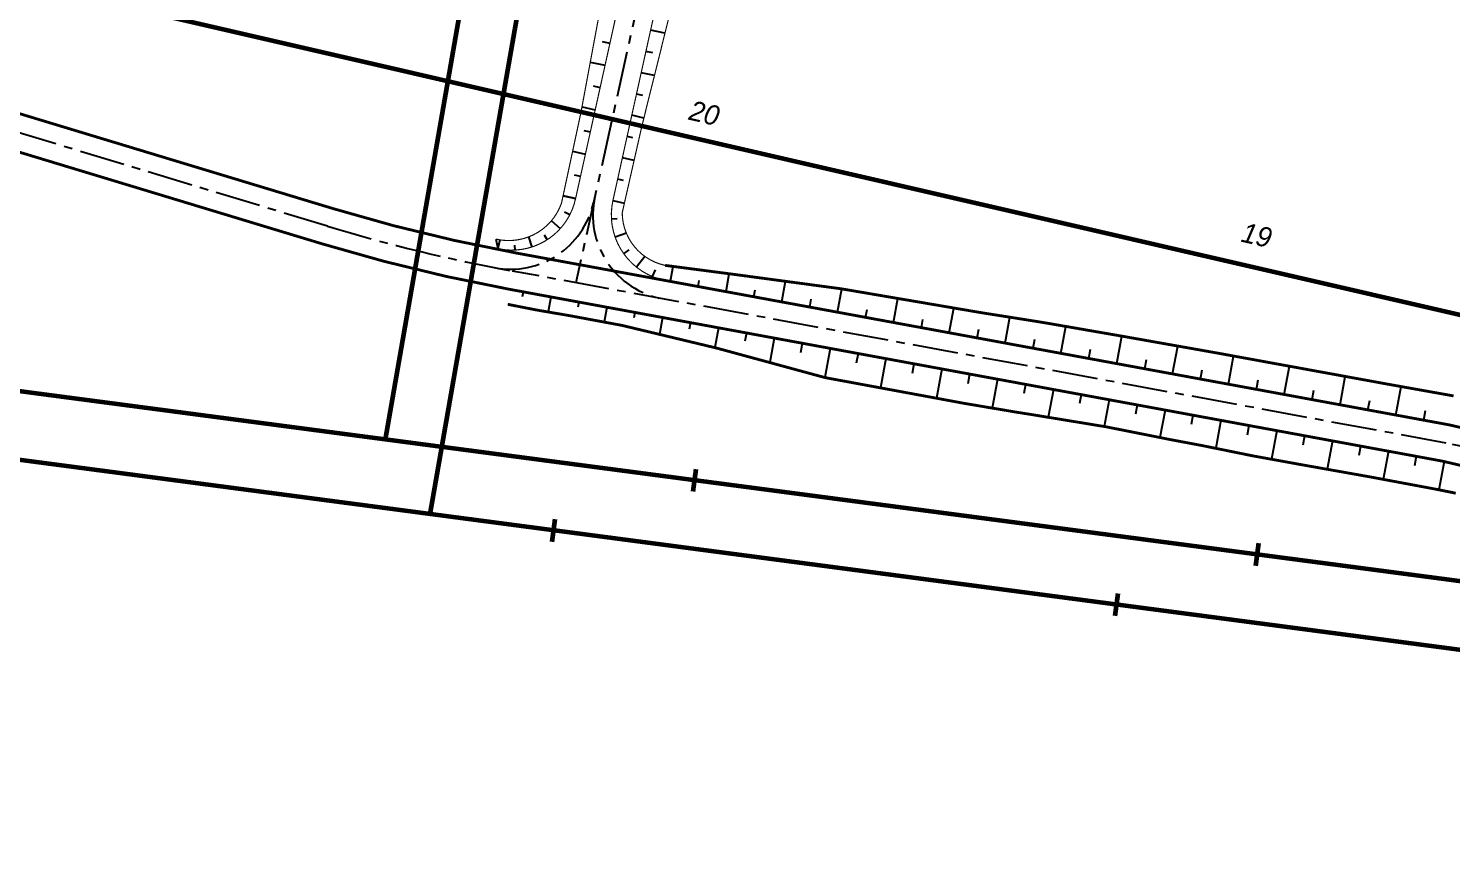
# Model space of a CAD drawing. Extents: x 5370511 to 5386565, y 1010429 to 1053793.
# Drawn here: x 5379689.1 to 5379939.8, y 1039170.8 to 1039314.4 of the extents above; entities that cross this region are included whole.
import ezdxf

# ---------------------------------------------------------------- set-up
doc = ezdxf.new("R2010")
doc.units = 0
doc.linetypes.add('осевая2', pattern=[12.5, 8, -1.5, 1.5, -1.5])
for name, color, linetype in [('АД_ось', 7, 'CONTINUOUS'), ('АД_откосы', 7, 'CONTINUOUS'), ('ТРАССА_НЕФТЕПРОВОД_ANNO', 7, 'CONTINUOUS')]:
    doc.layers.add(name, color=color, linetype=linetype)
for name, color, linetype, lineweight in [('ГИП_ТРАССА_ВЛ_6', 1, 'CONTINUOUS', 25), ('ГИП_ТРАССА_НЕФТЕПРОВОДА', 6, 'CONTINUOUS', 25), ('ТРАССА_ВЛ', 1, 'CONTINUOUS', 25)]:
    doc.layers.add(name, color=color, linetype=linetype, lineweight=lineweight)
doc.styles.add('D431', font='', dxfattribs={"height": 3.5})
doc.styles.get('D431').set_extended_font_data('Do431', italic=True)

# ---------------------------------------------------------------- blocks, each defined once
blk = doc.blocks.new('ад_откосы')
at = {"layer": 'АД_ось', "color": 253, "linetype": 'осевая2'}
for points in [[(5381046.193, 1037968.879), (5381055.54, 1038022.081, 0.1745274), (5381043.968, 1038088.833), (5380219.971, 1039537.255, 0.2213697), (5380151.165, 1039586.153), (5379986.681, 1039616.447, -0.0279764), (5379954.082, 1039624.358), (5379892.899, 1039642.884, 0.1153558)], [(5379983.45, 1039617.061, 0.4066329), (5380000.954, 1039628.547)], [(5380001.178, 1039629.575, 0.4246577), (5380013.105, 1039611.583)]]:
    blk.add_lwpolyline(points, format="xyb", dxfattribs=at)
blk.add_lwpolyline([(5380033.82, 1039777.08), (5379997.82, 1039614.4)], dxfattribs=at)
at = {"layer": 'АД_откосы', "color": 253}
for points, const_width in [([(5381051.345, 1037979.422), (5381058.741, 1038021.519, 0.1745274), (5381046.793, 1038090.44), (5380222.795, 1039538.862, 0.2213697), (5380151.753, 1039589.349), (5379987.27, 1039619.643, -0.0279764), (5379955.024, 1039627.469), (5379893.841, 1039645.994, 0.1153558)], 0.5), ([(5379984.069, 1039620.412, 0.41707), (5379997.781, 1039629.248), (5380030.623, 1039777.787)], 0.2), ([(5380013.694, 1039614.779, -0.4246577), (5380004.351, 1039628.873), (5380027.605, 1039733.98, -0.4151797)], 0.2), ([(5380013.564, 1039617.455, -0.3528135), (5380005.991, 1039626.726), (5380009.461, 1039642.028), (5380020.803, 1039687.625)], 0.2), ([(5379983.735, 1039622.087, 0.3833649), (5379995.296, 1039628.424), (5379998.72, 1039644.404), (5380002.785, 1039666.282), (5380007.79, 1039690.503), (5380012.009, 1039713.678), (5380016.012, 1039733.573), (5380019.834, 1039751.122), (5380019.947, 1039751.57)], 0.2)]:
    blk.add_lwpolyline(points, format="xyb", dxfattribs=dict(at, const_width=const_width))
blk.add_lwpolyline([(5381036.309, 1037931.402, 0.5, 0.5, 0), (5381052.339, 1038022.643, 0.5, 0.5, 0.1745274), (5381041.143, 1038087.226, 0.5, 0.5, 0), (5380886.236, 1038359.554, 0.5, 0.5, 0), (5380879.548, 1038367.253, 0.5, 0.5, 0), (5380864.696, 1038393.319, 0.5, 0.5, 0), (5380861.554, 1038402.919, 0.5, 0.5, 0), (5380515.378, 1039011.448, 0.5, 0.5, 0), (5380508.69, 1039019.146, 0.5, 0.5, 0), (5380493.839, 1039045.212, 0.5, 0.5, 0), (5380490.65, 1039054.905, 0.5, 0.5, 0), (5380268.14, 1039446.043, 0.5, 0.5, 0), (5380261.452, 1039453.742, 0.5, 0.5, 0), (5380246.6, 1039479.807, 0.5, 0.5, 0), (5380243.357, 1039489.574, 0.5, 0.5, 0), (5380217.146, 1039535.647, 0.5, 0.5, 0.2213697), (5380150.576, 1039582.956, 0.5, 0.5, 0), (5379986.092, 1039613.251, 0.5, 0.5, -0.0279764), (5379953.14, 1039621.248, 0.5, 0.5, 0), (5379891.957, 1039639.773, 0.5, 0.5, 0.1153558)], format="xyseb", dxfattribs=at)
at = {"layer": 'АД_откосы', "color": 253, "linetype": 'ByBlock', "lineweight": -3}
for points in [[(5380013.52, 1039658.345), (5380010.995, 1039658.904)], [(5380002.465, 1039656.913), (5380003.831, 1039656.611)], [(5380011.378, 1039654.882), (5380010.165, 1039655.15)], [(5380000.368, 1039653.276), (5380002.966, 1039652.702)], [(5380011.663, 1039650.881), (5380009.334, 1039651.396)], [(5380000.869, 1039649.066), (5380002.102, 1039648.793)], [(5380009.619, 1039647.396), (5380008.504, 1039647.642)], [(5379998.905, 1039645.4), (5380001.238, 1039644.884)], [(5380009.807, 1039643.417), (5380007.673, 1039643.889)], [(5379999.233, 1039641.227), (5380000.374, 1039640.975)], [(5380007.885, 1039639.904), (5380006.843, 1039640.135)], [(5379997.254, 1039637.565), (5379999.509, 1039637.066)], [(5380008.078, 1039635.924), (5380006.012, 1039636.381)], [(5379997.53, 1039633.404), (5379998.645, 1039633.157)], [(5380006.205, 1039632.401), (5380005.182, 1039632.627)], [(5379995.571, 1039629.715), (5379997.781, 1039629.248)], [(5379997.781, 1039629.248), (5379995.573, 1039629.726)], [(5379995.575, 1039629.736), (5379997.781, 1039629.248)], [(5380004.351, 1039628.873), (5380006.378, 1039628.426)], [(5379993.514, 1039625.325), (5379995.065, 1039623.924)], [(5379995.809, 1039626.899), (5379996.776, 1039626.406)], [(5380005.074, 1039625.68), (5380004.102, 1039625.621)], [(5379992.228, 1039622.809), (5379992.767, 1039621.973)], [(5380006.727, 1039623.121), (5380004.755, 1039622.426)], [(5379983.735, 1039622.087), (5379984.069, 1039620.412)], [(5379984.412, 1039621.959), (5379984.069, 1039620.412)], [(5379987.034, 1039621.018), (5379987.073, 1039620.156)], [(5379989.472, 1039622.467), (5379990.04, 1039620.687)], [(5380007.168, 1039620.179), (5380006.256, 1039619.532)], [(5380009.996, 1039619.034), (5380008.49, 1039617.159)], [(5380011.783, 1039616.66), (5380011.289, 1039615.486)], [(5380014.936, 1039617.288), (5380014.439, 1039614.642)]]:
    blk.add_lwpolyline(points, dxfattribs=at)
at = {"layer": 'АД_откосы', "color": 253, "const_width": 0.5}
for points in [[(5380152.443, 1039594.463), (5380140.658, 1039596.567), (5380111.199, 1039601.946), (5380094.185, 1039604.962), (5380081.216, 1039607.212), (5380078.677, 1039607.632), (5380069.269, 1039609.121), (5380044.607, 1039613.327), (5380025.082, 1039615.951), (5380013.564, 1039617.455)], [(5380152.828, 1039577.313), (5380152.124, 1039577.473), (5380149.413, 1039578.015), (5380137.646, 1039580.214), (5380124.835, 1039582.493), (5380117.034, 1039583.911), (5380108.208, 1039585.707), (5380102.587, 1039586.763), (5380091.249, 1039589.018), (5380078.258, 1039591.154), (5380075.715, 1039591.553), (5380066.325, 1039593.137), (5380041.726, 1039597.688), (5380022.674, 1039602.875), (5380005.945, 1039606.885), (5379996.725, 1039608.601), (5379990.919, 1039609.593), (5379985.822, 1039610.597)]]:
    blk.add_lwpolyline(points, dxfattribs=at)
at = {"layer": 'АД_откосы', "color": 253}
for points in [[(5380024.273, 1039612.828), (5380024.854, 1039615.981)], [(5379988.521, 1039612.804), (5379988.358, 1039611.92)], [(5380019.356, 1039613.734), (5380019.55, 1039614.785)], [(5380029.191, 1039611.923), (5380029.413, 1039613.133)], [(5380034.108, 1039611.017), (5380034.777, 1039614.648)], [(5380043.942, 1039609.206), (5380044.699, 1039613.312)], [(5379993.438, 1039611.898), (5379992.95, 1039609.246)], [(5379998.355, 1039610.993), (5379998.195, 1039610.121)], [(5380003.273, 1039610.087), (5380002.791, 1039607.472)], [(5380039.025, 1039610.111), (5380039.277, 1039611.48)], [(5380053.777, 1039607.394), (5380054.557, 1039611.63)], [(5380008.19, 1039609.181), (5380008.007, 1039608.189)], [(5380013.107, 1039608.276), (5380012.559, 1039605.299)], [(5380048.86, 1039608.3), (5380049.12, 1039609.712)], [(5380058.694, 1039606.489), (5380058.962, 1039607.944)], [(5380063.612, 1039605.583), (5380064.416, 1039609.949)], [(5380073.446, 1039603.772), (5380074.285, 1039608.327)], [(5380018.025, 1039607.37), (5380017.81, 1039606.204)], [(5380022.942, 1039606.464), (5380022.297, 1039602.965)], [(5380027.859, 1039605.559), (5380027.594, 1039604.121)], [(5380068.529, 1039604.677), (5380068.809, 1039606.196)], [(5380083.281, 1039601.96), (5380084.154, 1039606.702)], [(5380093.115, 1039600.149), (5380094.007, 1039604.992)], [(5380032.776, 1039604.653), (5380031.982, 1039600.341)], [(5380037.694, 1039603.747), (5380037.378, 1039602.035)], [(5380042.611, 1039602.842), (5380041.665, 1039597.705)], [(5380078.364, 1039602.866), (5380078.655, 1039604.447)], [(5380088.198, 1039601.055), (5380088.495, 1039602.669)], [(5380102.95, 1039598.338), (5380103.854, 1039603.248)], [(5380047.528, 1039601.936), (5380047.212, 1039600.219)], [(5380052.446, 1039601.03), (5380051.497, 1039595.881)], [(5380057.363, 1039600.125), (5380057.046, 1039598.405)], [(5380098.033, 1039599.243), (5380098.334, 1039600.88)], [(5380112.785, 1039596.526), (5380113.699, 1039601.49)], [(5380062.28, 1039599.219), (5380061.33, 1039594.062)], [(5380067.197, 1039598.313), (5380066.885, 1039596.617)], [(5380107.867, 1039597.432), (5380108.172, 1039599.086)], [(5380122.619, 1039594.715), (5380123.536, 1039599.693)], [(5380132.454, 1039592.904), (5380133.373, 1039597.897)], [(5380072.115, 1039597.408), (5380071.177, 1039592.319)], [(5380077.032, 1039596.502), (5380076.731, 1039594.868)], [(5380081.949, 1039595.596), (5380081.047, 1039590.696)], [(5380117.702, 1039595.621), (5380118.007, 1039597.28)], [(5380127.536, 1039593.809), (5380127.843, 1039595.474)], [(5380142.288, 1039591.092), (5380143.213, 1039596.111)], [(5380086.867, 1039594.69), (5380086.577, 1039593.12)], [(5380091.784, 1039593.785), (5380090.916, 1039589.073)], [(5380096.701, 1039592.879), (5380096.404, 1039591.266)], [(5380137.371, 1039591.998), (5380137.679, 1039593.671)], [(5380101.618, 1039591.974), (5380100.727, 1039587.133)], [(5380106.536, 1039591.068), (5380106.233, 1039589.424)], [(5380111.453, 1039590.162), (5380110.545, 1039585.231)], [(5380147.206, 1039590.187), (5380147.517, 1039591.877)], [(5380116.37, 1039589.257), (5380116.061, 1039587.575)], [(5380121.288, 1039588.351), (5380120.359, 1039583.307)], [(5380126.205, 1039587.445), (5380125.898, 1039585.778)], [(5380131.122, 1039586.539), (5380130.201, 1039581.539)], [(5380136.04, 1039585.634), (5380135.735, 1039583.98)], [(5380140.957, 1039584.728), (5380140.043, 1039579.766)], [(5380145.874, 1039583.822), (5380145.568, 1039582.158)], [(5380150.791, 1039582.917), (5380149.86, 1039577.926)]]:
    blk.add_lwpolyline(points, dxfattribs=at)
blk = doc.blocks.new('пк_ВЛ')
at = {"layer": 'ТРАССА_ВЛ', "lineweight": 60}
blk.add_lwpolyline([(0, 2), (0, -2)], dxfattribs=at)

msp = doc.modelspace()

# ---------------------------------------------------------------- block references
at = {"layer": 'АД_откосы', "color": 253}
msp.add_blockref('ад_откосы', (-212.264, -344.806), dxfattribs=at)

# ---------------------------------------------------------------- next in the draw order: linework, layer by layer
at = {"layer": 'ГИП_ТРАССА_ВЛ_6', "color": 253, "lineweight": 60}
for points in [[(5380745.989, 1037699.902), (5380781.157, 1037788.635), (5380781.157, 1037788.635), (5379970.697, 1039213.124), (5379584.343, 1039264.096), (5379188.629, 1039357.285), (5378637.883, 1039504.443), (5377713.253, 1039733.389), (5376801.988, 1040022.409), (5375186.718, 1039850.639), (5375180.323, 1039910.777)], [(5380734.834, 1037704.324), (5380767.88, 1037787.704), (5379963.216, 1039202.007), (5379582.177, 1039252.278), (5379185.704, 1039345.646), (5378634.892, 1039492.821), (5377709.993, 1039721.834), (5376800.757, 1040010.211), (5375176.054, 1039837.437), (5375168.39, 1039909.508)], [(5379784.561, 1039428.78), (5379751.975, 1039241.98)], [(5379784.553, 1039428.817), (5379794.395, 1039426.59), (5379759.825, 1039228.841)]]:
    msp.add_lwpolyline(points, dxfattribs=at)
at = {"layer": 'ГИП_ТРАССА_НЕФТЕПРОВОДА', "color": 253, "lineweight": 60, "flags": 128}
msp.add_lwpolyline([(5380863.289, 1037676.789), (5380870.486, 1037716.307), (5379997.536, 1039250.881), (5379685.66, 1039322.951), (5379399.514, 1039350.163), (5378648.352, 1039545.117), (5378076.279, 1039686.767), (5377988.416, 1039724.618), (5377914.574, 1039726.807), (5376806.304, 1040065.101), (5375859.358, 1039964.662), (5375744.393, 1040036.744), (5375687.788, 1039946.464), (5375581.803, 1039949.293), (5375480.362, 1039924.463), (5375139.214, 1039888.29)], dxfattribs=at)

# ---------------------------------------------------------------- next in the draw order: block references
at = {"layer": 'ГИП_ТРАССА_ВЛ_6', "color": 253, "rotation": 172.4842357121872}
for p in [(5379806.474, 1039234.79), (5379781.666, 1039225.959), (5379905.615, 1039221.71), (5379880.807, 1039212.879)]:
    msp.add_blockref('пк_ВЛ', p, dxfattribs=at)

# ---------------------------------------------------------------- next in the draw order: texts
at = {"layer": 'ТРАССА_НЕФТЕПРОВОД_ANNO', "color": 253, "lineweight": 50, "style": 'D431'}
for s, p in [('20', (5379805.281, 1039298.35)), ('19', (5379902.585, 1039276.862))]:
    msp.add_text(s, height=3.5, rotation=346.9882, dxfattribs=at).set_placement(p)

doc.saveas('drawing.dxf')
